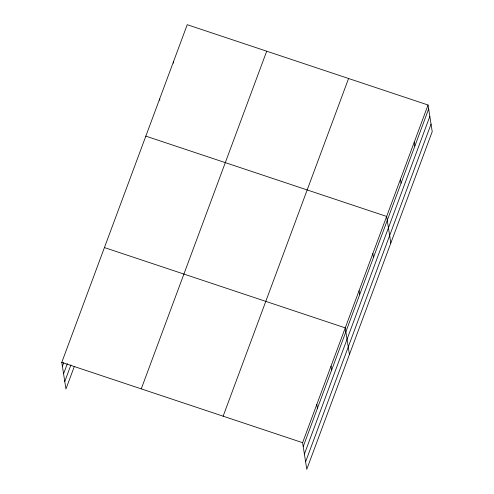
<?xml version="1.0" encoding="UTF-8"?>
<svg xmlns="http://www.w3.org/2000/svg" width="494" height="494" viewBox="0 0 494 494"><rect width="100%" height="100%" fill="white"/><g stroke="black" fill="none" stroke-linecap="round" stroke-linejoin="round"><path stroke-width="0.74" d="M74.267 366.61L65.949 388.994L61.781 362.374L187.226 24.7L428.051 105.006L432.219 131.626L306.774 469.3L302.606 442.68L428.051 105.006M62.398 366.289L63.738 362.676M63.572 373.779L67.326 363.67M64.776 381.498L70.951 364.893M141.253 388.877L266.698 51.203M223.134 416.183L348.579 78.503M303.217 446.595L428.662 108.921M304.39 454.085L429.836 116.411M305.601 461.81L431.046 124.13M145.829 136.134L386.654 216.44L390.822 243.06M104.432 247.568L345.257 327.874L349.425 354.488M61.781 362.374L302.606 442.68M414.25 142.149L414.861 146.063M400.449 179.297L401.066 183.206M372.853 253.583L373.464 257.498M359.052 290.725L359.669 294.64M331.036 366.14L331.653 370.055M316.821 404.413L317.432 408.322M173.431 61.843L173.635 63.146M159.63 98.991L159.834 100.294"/></g></svg>
